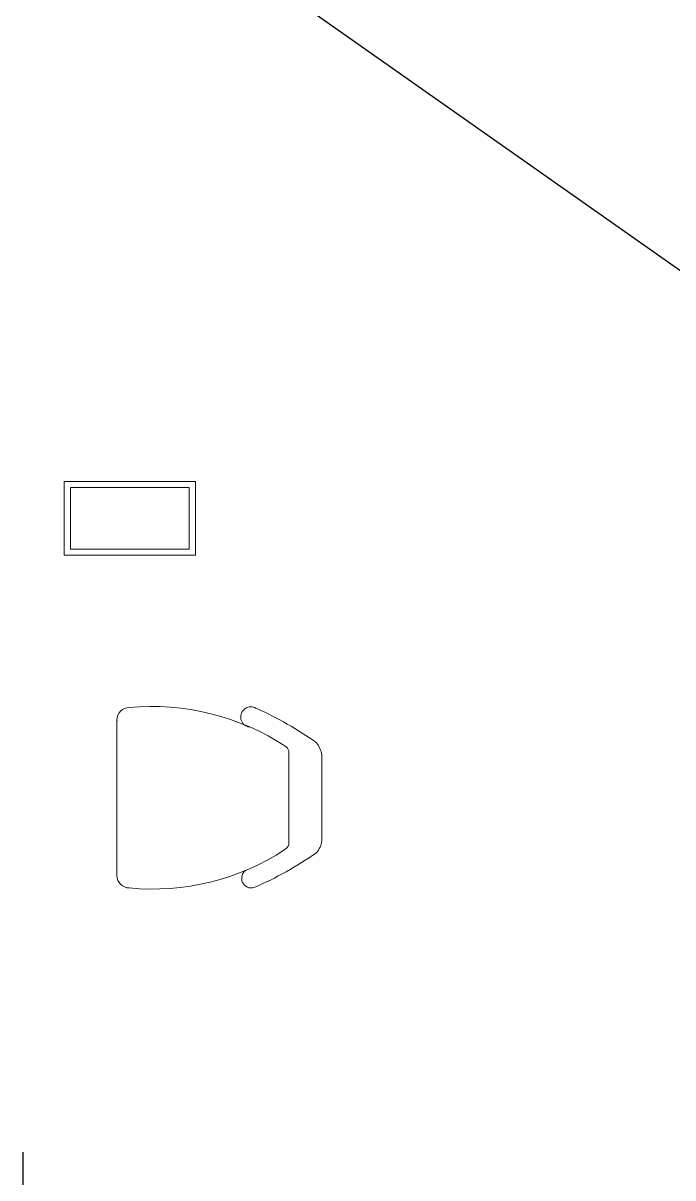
# Model space of a CAD drawing. Header units: metres. Extents: x -39 to 21688, y -24 to 9022.
# Drawn here: x 291.249 to 292.835, y 35.129 to 37.945 of the extents above; entities that cross this region are included whole.
import ezdxf

# ---------------------------------------------------------------- set-up
doc = ezdxf.new("R2010")
doc.units = ezdxf.units.M
doc.header["$MEASUREMENT"] = 0
doc.linetypes.add('CONTINUA', pattern=[0])
for name, color, linetype in [('AR-CALLES', 4, 'Continuous'), ('AR-MOBILIRIO', 1, 'Continuous'), ('AR-VENTANAS', 2, 'Continuous')]:
    doc.layers.add(name, color=color, linetype=linetype)

# ---------------------------------------------------------------- blocks, each defined once
blk = doc.blocks.new('AR-MOB. RECEPCION')
at = {"layer": 'AR-MOBILIRIO', "linetype": 'CONTINUA', "lineweight": 5}
for p, q in [((0.2289, 1.1862, 0), (0.2288, 1.1883, 0)), ((0.2288, 1.1883, 0), (0.2288, 1.1883, 0)), ((0.2288, 1.1883, 0), (0.2288, 1.1883, 0)), ((0.2288, 0.8101, 0), (0.2288, 1.1883, 0)), ((0.2288, 0.8145, 0), (0.2288, 1.1883, 0)), ((0.6479, 0.8842, 0), (0.6479, 1.1124, 0)), ((0.6479, 1.1124, 0), (0.6479, 1.0988, 0)), ((0.7288, 0.8983, 0), (0.7288, 1.103, 0)), ((0.7288, 1.0983, 0), (0.7288, 0.8983, 0)), ((0.6479, 0.8842, 0), (0.6479, 0.8978, 0)), ((0.6479, 0.8978, 0), (0.6479, 0.8842, 0)), ((0.7288, 0.8983, 0), (0.7288, 0.8935, 0)), ((0.7288, 0.8983, 0), (0.7288, 0.8935, 0)), ((0.2288, 0.8101, 0), (0.2288, 0.8083, 0)), ((0.2288, 0.8083, 0), (0.2288, 0.8083, 0)), ((0.2288, 0.8083, 0), (0.2288, 0.8083, 0)), ((0.2288, 0.8083, 0), (0.2288, 0.8083, 0)), ((0.2288, 0.8083, 0), (0.2288, 0.8083, 0)), ((0.2288, 0.8083, 0), (0.2288, 0.8083, 0)), ((0.2288, 0.8083, 0), (0.2288, 0.8082, 0))]:
    blk.add_line(p, q, dxfattribs=at)
at = {"layer": 'AR-MOBILIRIO', "extrusion": (-1.60905e-07, -3.9026e-07, 1)}
blk.add_line((0.0041, -2.8528, 0), (-0.0002, 0.1339, 0), dxfattribs=at)
at = {"layer": 'AR-MOBILIRIO', "linetype": 'CONTINUA', "lineweight": 5, "elevation": 0}
for points in [[(0.1001, 1.5896), (0.4201, 1.5896), (0.4201, 1.7696), (0.1001, 1.7696)], [(0.4051, 1.6046), (0.4051, 1.7546), (0.1151, 1.7546), (0.1151, 1.6046)]]:
    blk.add_lwpolyline(points, close=True, dxfattribs=at)
at = {"layer": 'AR-MOBILIRIO', "linetype": 'CONTINUA', "lineweight": 5}
for centre, radius, start, end in [((0.2588, 1.1883, 0), 0.03, 89.9998, 179.9998), ((0.314, 0.6259, 0), 0.595, 56.6604, 95.3212), ((0.5555, 1.1952, 0), 0.0248, 58.2028, 260.9632), ((0.2348, 0.4615, 0), 0.8253, 54.3538, 66.1469), ((0.649, 1.0847, 0), 0.0819, 12.9591, 35.4025), ((0.629, 1.1074, 0), 0.0196, 14.7609, 61.3531), ((0.6284, 0.8895, 0), 0.0202, 299.492, 344.7638), ((0.6747, 0.9008, 0), 0.0546, 317.9117, 352.2733), ((0.3155, 1.3646, 0), 0.5891, 264.4736, 303.2308), ((0.2251, 1.5614, 0), 0.8522, 293.3966, 305.1106), ((0.5566, 0.8018, 0), 0.0236, 123.1843, 286.8586), ((0.2588, 0.8083, 0), 0.03, 179.9998, 269.9998)]:
    blk.add_arc(centre, radius, start, end, dxfattribs=at)

msp = doc.modelspace()

# ---------------------------------------------------------------- linework, layer by layer
at = {"layer": 'AR-VENTANAS'}
msp.add_lwpolyline([(307.41307, 28.55818), (297.83558, 30.5776), (298.42057, 33.35202), (294.79537, 34.39552), (295.60103, 30.19711), (286.66732, 31.94503), (295.12882, 35.74003), (287.26503, 41.27145), (292.14411, 41.77599), (288.43298, 44.90572), (289.86373, 48.43442), (290.08021, 49.60585), (289.15208, 52.86278), (296.65094, 53.46709), (301.51515, 53.74548), (302.47555, 46.85281), (308.11135, 48.09534), (308.07835, 49.12488), (308.07835, 53.4344), (328.49244, 52.99691)], dxfattribs=at)

# ---------------------------------------------------------------- block references
at = {"layer": 'AR-CALLES', "rotation": 359.9998818690912}
msp.add_blockref('AR-MOB. RECEPCION', (291.24956, 35.05805, 0), dxfattribs=at)

doc.saveas('drawing.dxf')
